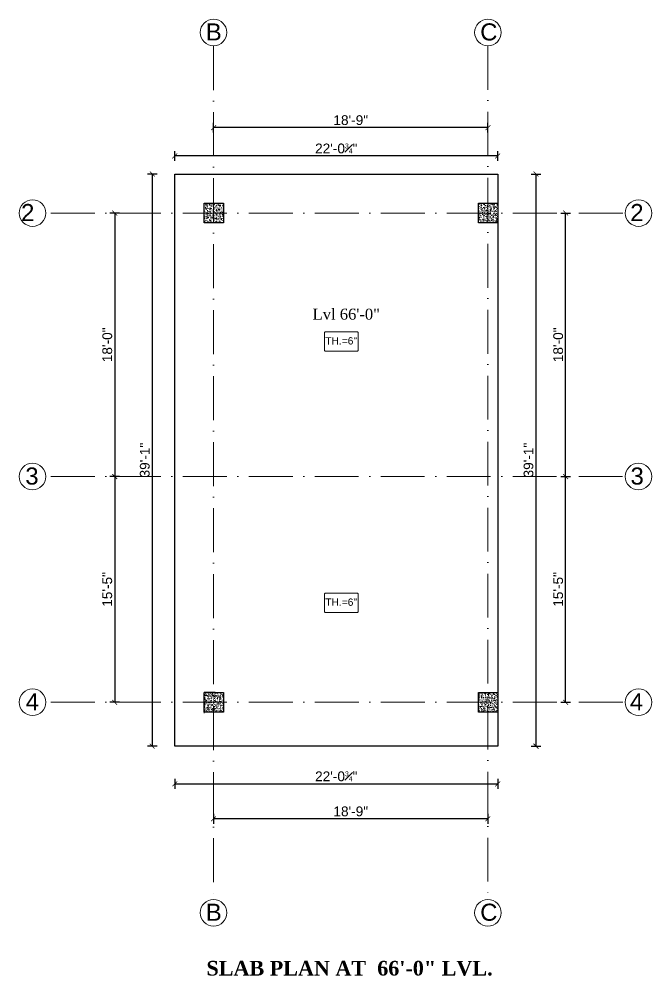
# Model space of a CAD drawing. Header units: inches. Extents: x 10755 to 33653, y -10992 to 10708.
# Drawn here: x 18009 to 18528, y 3954 to 4738 of the extents above; entities that cross this region are included whole.
import ezdxf

# ---------------------------------------------------------------- set-up
doc = ezdxf.new("R2010")
doc.units = ezdxf.units.IN
doc.header["$MEASUREMENT"] = 0
doc.linetypes.add('ACAD_ISO03W100', pattern=[30, 12, -18])
doc.linetypes.add('ACAD_ISO10W100', pattern=[18, 12, -3, 0, -3])
for name, color, linetype, lineweight in [('centerline', 9, 'ACAD_ISO10W100', 5), ('col', 1, 'Continuous', 30), ('dimension center - 8', 134, 'Continuous', 13), ('dimension element- 8', 5, 'Continuous', 13), ('DIMINSION', 5, 'Continuous', 15), ('hatch- rcc', 252, 'Continuous', 5), ('hatch1', 9, 'Continuous', 5), ('hidden', 52, 'ACAD_ISO03W100', 13), ('rcc slab', 14, 'Continuous', 30), ('Text', 150, 'Continuous', 18), ('text-1-8', 6, 'Continuous', 13), ('wall', 1, 'Continuous', 35)]:
    doc.layers.add(name, color=color, linetype=linetype, lineweight=lineweight)
doc.layers.add('T-TEXT', color=230, linetype='Continuous')
doc.layers.get('DIMINSION').off()
doc.styles.get("Standard").update_dxf_attribs({"font": 'arial.ttf'})
doc.styles.add('suren', font='times.ttf', dxfattribs={"height": 4})
doc.styles.add('Times New Roman', font='times.ttf')
doc.styles.add('titles', font='verdana.ttf')
doc.dimstyles.new('S8', dxfattribs={"dimscale": 8, "dimtxt": 1, "dimasz": 0.5, "dimexe": 0.5, "dimexo": 0.5, "dimgap": 0.25, "dimtad": 1, "dimzin": 3, "dimdsep": 46, "dimlunit": 4, "dimtxsty": 'Standard', "dimblk": 'ARCHTICK', "dimcen": 0, "dimclrd": 256, "dimclre": 256, "dimclrt": 6, "dimadec": 0, "dimazin": 0, "dimtfac": 0.5, "dimtix": 1, "dimtmove": 1, "dimatfit": 3, "dimfxl": 0.5, "dimfxlon": 1, "dimfrac": 1, "dimtolj": 1, "dimtzin": 0, "dimarcsym": 1})

# ---------------------------------------------------------------- blocks, each defined once
blk = doc.blocks.new('ETERWEWE')
at = {"layer": 'hatch- rcc', "linetype": 'Continuous', "ltscale": 30}
h = blk.add_hatch(dxfattribs=at)
h.set_pattern_fill('AR-CONC', color=256, scale=0.5, style=0)
h.set_pattern_definition([(50, (0, 0), (3.586300913, -0.313760675), [0.375, -4.125]), (355, (0, 0), (-0.69375667, 3.76096067), [0.3, -3.3]), (100.4514445, (0.299, -0.026), (2.89254423, 3.447199955), [0.31870096, -3.50571056]), (46.1842, (0, 1), (5.33620665, -0.8275964), [0.5625, -6.1875]), (96.6356355, (0.4447, 0.931), (4.67330973, 4.870593), [0.47805171, -5.2585688]), (351.184164, (0, 1), (4.67330973, 4.870593), [0.45, -4.95]), (21, (0.5, 0.75), (2.98453526, -2.013094453), [0.375, -4.125]), (326, (0.5, 0.75), (1.21657666, 3.625750225), [0.3, -3.3]), (71.4514447, (0.7487, 0.5822), (4.20111188, 1.612655764), [0.31870095, -3.50571056]), (37.5, (0, 0), (0.060799277, 1.664469269), [0, -3.26, 0, -3.35, 0, -3.3125]), (7.5, (0, 0), (1.315347687, 1.97205856), [0, -1.91, 0, -3.185, 0, -1.2625]), (327.5, (-1.115, 0), (2.669112181, -0.112774359), [0, -1.25, 0, -3.9, 0, -5.175]), (317.5, (-1.615, 0), (2.915930847, 0.50052491), [0, -1.625, 0, -2.59, 0, -3.675])])
h.paths.add_polyline_path([(159423.23, -3794.58), (159439.23, -3794.58), (159439.23, -3778.58), (159423.23, -3778.58)])
at = {"layer": 'col', "linetype": 'Continuous', "ltscale": 30}
blk.add_lwpolyline([(159423.23, -3794.58), (159423.23, -3778.58), (159439.23, -3778.58), (159439.23, -3794.58), (159423.23, -3794.58)], dxfattribs=at)
blk = doc.blocks.new('_ArchTick')
at = {"color": 0, "const_width": 0.15}
blk.add_lwpolyline([(-0.5, -0.5), (0.5, 0.5)], dxfattribs=at)
blk = doc.blocks.new('*D1493')
at = {"layer": 'Defpoints', "color": 0, "transparency": 16777216}
for p in [(18401.48, 4611.28), (18401.48, 4142.28), (18432.86, 4142.28)]:
    blk.add_point(p, dxfattribs=at)
at = {"layer": 'dimension element- 8', "lineweight": -2, "transparency": 16777216}
for p, q in [((18428.86, 4611.28), (18436.86, 4611.28)), ((18432.86, 4611.28), (18432.86, 4142.28)), ((18428.86, 4142.28), (18436.86, 4142.28))]:
    blk.add_line(p, q, dxfattribs=at)
at = {"layer": 'dimension element- 8', "lineweight": -2, "transparency": 16777216, "xscale": 4, "yscale": 4, "zscale": 4}
for p, rotation in [((18432.86, 4611.28), 90), ((18432.86, 4142.28), 270)]:
    blk.add_blockref('_ArchTick', p, dxfattribs=dict(at, rotation=rotation))
at = {"layer": 'dimension element- 8', "color": 6, "transparency": 16777216, "insert": (18426.77, 4376.78), "char_height": 8, "attachment_point": 5, "rotation": 90}
blk.add_mtext('\\A1;39\'-1"', dxfattribs=at)
blk = doc.blocks.new('*D1494')
at = {"layer": 'Defpoints', "color": 0, "transparency": 16777216}
for p in [(18136.72, 4626.08), (18136.72, 4611.28), (18401.48, 4611.28)]:
    blk.add_point(p, dxfattribs=at)
at = {"layer": 'dimension element- 8', "lineweight": -2, "transparency": 16777216}
for p, q in [((18136.72, 4622.08), (18136.72, 4630.08)), ((18401.48, 4622.08), (18401.48, 4630.08)), ((18401.48, 4626.08), (18136.72, 4626.08))]:
    blk.add_line(p, q, dxfattribs=at)
at = {"layer": 'dimension element- 8', "lineweight": -2, "transparency": 16777216, "xscale": 4, "yscale": 4, "zscale": 4, "rotation": 180}
blk.add_blockref('_ArchTick', (18136.72, 4626.08), dxfattribs=at)
at = {"layer": 'dimension element- 8', "lineweight": -2, "transparency": 16777216, "xscale": 4, "yscale": 4, "zscale": 4}
blk.add_blockref('_ArchTick', (18401.48, 4626.08), dxfattribs=at)
at = {"layer": 'dimension element- 8', "color": 6, "transparency": 16777216, "insert": (18269.1, 4632.19), "char_height": 8, "attachment_point": 5}
blk.add_mtext('\\A1;22\'-0{\\H0.500000x;\\S3#4;}"', dxfattribs=at)
blk = doc.blocks.new('*D1495')
at = {"layer": 'Defpoints', "color": 0, "transparency": 16777216}
for p in [(18136.72, 4611.28), (18118.22, 4142.28), (18136.72, 4142.28)]:
    blk.add_point(p, dxfattribs=at)
at = {"layer": 'dimension element- 8', "lineweight": -2, "transparency": 16777216}
for p, q in [((18122.22, 4611.28), (18114.22, 4611.28)), ((18118.22, 4611.28), (18118.22, 4142.28)), ((18122.22, 4142.28), (18114.22, 4142.28))]:
    blk.add_line(p, q, dxfattribs=at)
at = {"layer": 'dimension element- 8', "lineweight": -2, "transparency": 16777216, "xscale": 4, "yscale": 4, "zscale": 4}
for p, rotation in [((18118.22, 4611.28), 90), ((18118.22, 4142.28), 270)]:
    blk.add_blockref('_ArchTick', p, dxfattribs=dict(at, rotation=rotation))
at = {"layer": 'dimension element- 8', "color": 6, "transparency": 16777216, "insert": (18112.14, 4376.78), "char_height": 8, "attachment_point": 5, "rotation": 90}
blk.add_mtext('\\A1;39\'-1"', dxfattribs=at)
blk = doc.blocks.new('*D1496')
at = {"layer": 'Defpoints', "color": 0, "transparency": 16777216}
for p in [(18136.72, 4142.28), (18401.48, 4142.28), (18401.48, 4111.4)]:
    blk.add_point(p, dxfattribs=at)
at = {"layer": 'dimension element- 8', "lineweight": -2, "transparency": 16777216}
for p, q in [((18136.72, 4115.4), (18136.72, 4107.4)), ((18136.72, 4111.4), (18401.48, 4111.4)), ((18401.48, 4115.4), (18401.48, 4107.4))]:
    blk.add_line(p, q, dxfattribs=at)
at = {"layer": 'dimension element- 8', "lineweight": -2, "transparency": 16777216, "xscale": 4, "yscale": 4, "zscale": 4, "rotation": 180}
blk.add_blockref('_ArchTick', (18136.72, 4111.4), dxfattribs=at)
at = {"layer": 'dimension element- 8', "lineweight": -2, "transparency": 16777216, "xscale": 4, "yscale": 4, "zscale": 4}
blk.add_blockref('_ArchTick', (18401.48, 4111.4), dxfattribs=at)
at = {"layer": 'dimension element- 8', "color": 6, "transparency": 16777216, "insert": (18269.1, 4117.51), "char_height": 8, "attachment_point": 5}
blk.add_mtext('\\A1;22\'-0{\\H0.500000x;\\S3#4;}"', dxfattribs=at)
blk = doc.blocks.new('*D1796')
at = {"layer": 'Defpoints', "color": 0, "transparency": 16777216}
for p in [(18168.53, 4142.28), (18393.48, 4142.28), (18168.53, 4082.7)]:
    blk.add_point(p, dxfattribs=at)
at = {"layer": 'dimension center - 8', "lineweight": -2, "transparency": 16777216}
for p, q in [((18168.53, 4086.7), (18168.53, 4078.7)), ((18393.48, 4086.7), (18393.48, 4078.7)), ((18393.48, 4082.7), (18168.53, 4082.7))]:
    blk.add_line(p, q, dxfattribs=at)
at = {"layer": 'dimension center - 8', "lineweight": -2, "transparency": 16777216, "xscale": 4, "yscale": 4, "zscale": 4, "rotation": 180}
blk.add_blockref('_ArchTick', (18168.53, 4082.7), dxfattribs=at)
at = {"layer": 'dimension center - 8', "lineweight": -2, "transparency": 16777216, "xscale": 4, "yscale": 4, "zscale": 4}
blk.add_blockref('_ArchTick', (18393.48, 4082.7), dxfattribs=at)
at = {"layer": 'dimension center - 8', "color": 6, "transparency": 16777216, "insert": (18281, 4088.79), "char_height": 8, "attachment_point": 5}
blk.add_mtext('\\A1;18\'-9"', dxfattribs=at)
blk = doc.blocks.new('*D1797')
at = {"layer": 'Defpoints', "color": 0, "transparency": 16777216}
for p in [(18414.33, 4363.27), (18457.17, 4363.27), (18414.33, 4178.27)]:
    blk.add_point(p, dxfattribs=at)
at = {"layer": 'dimension center - 8', "lineweight": -2, "transparency": 16777216}
for p, q in [((18453.17, 4363.27), (18461.17, 4363.27)), ((18457.17, 4178.27), (18457.17, 4363.27)), ((18453.17, 4178.27), (18461.17, 4178.27))]:
    blk.add_line(p, q, dxfattribs=at)
at = {"layer": 'dimension center - 8', "lineweight": -2, "transparency": 16777216, "xscale": 4, "yscale": 4, "zscale": 4}
for p, rotation in [((18457.17, 4363.27), 90), ((18457.17, 4178.27), 270)]:
    blk.add_blockref('_ArchTick', p, dxfattribs=dict(at, rotation=rotation))
at = {"layer": 'dimension center - 8', "color": 6, "transparency": 16777216, "insert": (18451.09, 4270.77), "char_height": 8, "attachment_point": 5, "rotation": 90}
blk.add_mtext('\\A1;15\'-5"', dxfattribs=at)
blk = doc.blocks.new('*D1798')
at = {"layer": 'Defpoints', "color": 0, "transparency": 16777216}
for p in [(18416.44, 4579.27), (18457.17, 4579.27), (18414.33, 4363.27)]:
    blk.add_point(p, dxfattribs=at)
at = {"layer": 'dimension center - 8', "lineweight": -2, "transparency": 16777216}
for p, q in [((18453.17, 4579.27), (18461.17, 4579.27)), ((18457.17, 4363.27), (18457.17, 4579.27)), ((18453.17, 4363.27), (18461.17, 4363.27))]:
    blk.add_line(p, q, dxfattribs=at)
at = {"layer": 'dimension center - 8', "lineweight": -2, "transparency": 16777216, "xscale": 4, "yscale": 4, "zscale": 4}
for p, rotation in [((18457.17, 4579.27), 90), ((18457.17, 4363.27), 270)]:
    blk.add_blockref('_ArchTick', p, dxfattribs=dict(at, rotation=rotation))
at = {"layer": 'dimension center - 8', "color": 6, "transparency": 16777216, "insert": (18451.09, 4471.27), "char_height": 8, "attachment_point": 5, "rotation": 90}
blk.add_mtext('\\A1;18\'-0"', dxfattribs=at)
blk = doc.blocks.new('*D1799')
at = {"layer": 'Defpoints', "color": 0, "transparency": 16777216}
for p in [(18168.53, 4649.32), (18168.53, 4611.28), (18393.48, 4611.28)]:
    blk.add_point(p, dxfattribs=at)
at = {"layer": 'dimension center - 8', "lineweight": -2, "transparency": 16777216}
for p, q in [((18168.53, 4645.32), (18168.53, 4653.32)), ((18393.48, 4645.32), (18393.48, 4653.32)), ((18393.48, 4649.32), (18168.53, 4649.32))]:
    blk.add_line(p, q, dxfattribs=at)
at = {"layer": 'dimension center - 8', "lineweight": -2, "transparency": 16777216, "xscale": 4, "yscale": 4, "zscale": 4, "rotation": 180}
blk.add_blockref('_ArchTick', (18168.53, 4649.32), dxfattribs=at)
at = {"layer": 'dimension center - 8', "lineweight": -2, "transparency": 16777216, "xscale": 4, "yscale": 4, "zscale": 4}
blk.add_blockref('_ArchTick', (18393.48, 4649.32), dxfattribs=at)
at = {"layer": 'dimension center - 8', "color": 6, "transparency": 16777216, "insert": (18281, 4655.4), "char_height": 8, "attachment_point": 5}
blk.add_mtext('\\A1;18\'-9"', dxfattribs=at)
blk = doc.blocks.new('*D1800')
at = {"layer": 'Defpoints', "color": 0, "transparency": 16777216}
for p in [(18136.72, 4579.27), (18087.48, 4363.27), (18136.72, 4363.27)]:
    blk.add_point(p, dxfattribs=at)
at = {"layer": 'dimension center - 8', "lineweight": -2, "transparency": 16777216}
for p, q in [((18091.48, 4579.27), (18083.48, 4579.27)), ((18087.48, 4579.27), (18087.48, 4363.27)), ((18091.48, 4363.27), (18083.48, 4363.27))]:
    blk.add_line(p, q, dxfattribs=at)
at = {"layer": 'dimension center - 8', "lineweight": -2, "transparency": 16777216, "xscale": 4, "yscale": 4, "zscale": 4}
for p, rotation in [((18087.48, 4579.27), 90), ((18087.48, 4363.27), 270)]:
    blk.add_blockref('_ArchTick', p, dxfattribs=dict(at, rotation=rotation))
at = {"layer": 'dimension center - 8', "color": 6, "transparency": 16777216, "insert": (18081.4, 4471.27), "char_height": 8, "attachment_point": 5, "rotation": 90}
blk.add_mtext('\\A1;18\'-0"', dxfattribs=at)
blk = doc.blocks.new('*D1801')
at = {"layer": 'Defpoints', "color": 0, "transparency": 16777216}
for p in [(18136.72, 4363.27), (18087.48, 4178.27), (18136.72, 4178.27)]:
    blk.add_point(p, dxfattribs=at)
at = {"layer": 'dimension center - 8', "lineweight": -2, "transparency": 16777216}
for p, q in [((18091.48, 4363.27), (18083.48, 4363.27)), ((18087.48, 4363.27), (18087.48, 4178.27)), ((18091.48, 4178.27), (18083.48, 4178.27))]:
    blk.add_line(p, q, dxfattribs=at)
at = {"layer": 'dimension center - 8', "lineweight": -2, "transparency": 16777216, "xscale": 4, "yscale": 4, "zscale": 4}
for p, rotation in [((18087.48, 4363.27), 90), ((18087.48, 4178.27), 270)]:
    blk.add_blockref('_ArchTick', p, dxfattribs=dict(at, rotation=rotation))
at = {"layer": 'dimension center - 8', "color": 6, "transparency": 16777216, "insert": (18081.4, 4270.77), "char_height": 8, "attachment_point": 5, "rotation": 90}
blk.add_mtext('\\A1;15\'-5"', dxfattribs=at)

msp = doc.modelspace()

# ---------------------------------------------------------------- linework, layer by layer
at = {"layer": 'centerline', "ltscale": 3}
for p, q in [((18168.531, 4716.103), (18168.531, 4016.633)), ((18393.478, 4716.42), (18393.478, 4016.633)), ((18503.989, 4579.274), (18031.041, 4579.274)), ((18503.875, 4363.274), (18030.927, 4363.274)), ((18503.989, 4178.274), (18031.041, 4178.274))]:
    msp.add_line(p, q, dxfattribs=at)
at = {"layer": 'centerline', "linetype": 'Continuous'}
for centre in [(18168.531, 4727.332), (18393.478, 4727.332), (18020.129, 4579.274), (18516.959, 4579.274), (18020.015, 4363.274), (18516.845, 4363.274), (18020.129, 4178.274), (18516.959, 4178.274), (18168.531, 4005.721), (18393.478, 4005.721)]:
    msp.add_circle(centre, 10.912, dxfattribs=at)
at = {"layer": 'hatch1', "linetype": 'Continuous', "ltscale": 30}
msp.add_line((18160.716, 4170.276), (18160.716, 4169.276), dxfattribs=at)
at = {"layer": 'hidden', "linetype": 'Continuous'}
for points in [[(18260.422, 4481.951), (18286.143, 4481.951, -0.4142136), (18287.143, 4480.951), (18287.143, 4466.998, -0.4142136), (18286.143, 4465.998), (18260.422, 4465.998, -0.4142136), (18259.422, 4466.998), (18259.422, 4480.951, -0.4142136)], [(18260.422, 4267.768), (18286.143, 4267.768, -0.4142136), (18287.143, 4266.768), (18287.143, 4252.815, -0.4142136), (18286.143, 4251.815), (18260.422, 4251.815, -0.4142136), (18259.422, 4252.815), (18259.422, 4266.768, -0.4142136)]]:
    msp.add_lwpolyline(points, format="xyb", close=True, dxfattribs=at)
at = {"layer": 'rcc slab'}
msp.add_lwpolyline([(18136.716, 4611.276), (18401.478, 4611.276), (18401.478, 4142.276), (18136.716, 4142.276)], close=True, dxfattribs=at)
at = {"layer": 'wall', "linetype": 'Continuous', "ltscale": 30}
msp.add_line((18169.716, 4186.276), (18160.716, 4186.276), dxfattribs=at)

# ---------------------------------------------------------------- block references
at = {"layer": 'DIMINSION', "linetype": 'Continuous'}
for p in [(-141262.515, 8365.858), (-141037.568, 8365.858), (-141262.515, 7964.858), (-141037.568, 7964.858)]:
    msp.add_blockref('ETERWEWE', p, dxfattribs=at)

# ---------------------------------------------------------------- texts
at = {"layer": 'T-TEXT', "ltscale": 100, "char_height": 14, "width": 12.94397, "style": 'suren'}
for s, insert, attachment_point in [('{\\fArial|b0|i0|c0|p34;B}', (18162.172, 4734.77), 1), ('{\\fArial|b0|i0|c0|p34;C}', (18387.12, 4734.77), 1), ('{\\fArial|b0|i0|c0|p34;2}', (18021.615, 4586.712), 3), ('{\\fArial|b0|i0|c0|p34;2}', (18521.056, 4586.712), 3), ('{\\fArial|b0|i0|c0|p34;3}', (18025.058, 4370.712), 3), ('{\\fArial|b0|i0|c0|p34;3}', (18521.251, 4370.712), 3), ('{\\fArial|b0|i0|c0|p34;4}', (18025.373, 4185.712), 3), ('{\\fArial|b0|i0|c0|p34;4}', (18520.727, 4185.712), 3), ('{\\fArial|b0|i0|c0|p34;B}', (18162.172, 4013.159), 1), ('{\\fArial|b0|i0|c0|p34;C}', (18387.12, 4013.159), 1)]:
    msp.add_mtext(s, dxfattribs=dict(at, insert=insert, attachment_point=attachment_point))
at = {"layer": 'Text', "char_height": 6, "width": 11.82801, "attachment_point": 8}
for insert in [(18273.112, 4471.449), (18273.112, 4257.267)]:
    msp.add_mtext('\\A1;TH.=6"', dxfattribs=dict(at, insert=insert))
at = {"layer": 'text-1-8', "insert": (18249.714, 4491.776), "char_height": 9, "width": 312.13211, "attachment_point": 7, "style": 'titles'}
msp.add_mtext('{\\fTimes New Roman|b0|i0|c0|p18;Lvl 66\'-0"}', dxfattribs=at)
at = {"layer": 'text-1-8', "insert": (18448.195, 3966.27), "char_height": 12, "width": 290.03879, "attachment_point": 3, "line_spacing_factor": 0.938532, "style": 'Times New Roman'}
msp.add_mtext('\\pxql;{\\fTimes New Roman|b1|i0|c0|p18; SLAB PLAN AT  66\'-0" LVL.}', dxfattribs=at)

# ---------------------------------------------------------------- dimensions: what is measured, and where the dimension line sits
at = {"layer": 'dimension center - 8'}
for base, p1, p2, picture, middle in [((18168.531, 4649.319), (18393.478, 4611.276), (18168.531, 4611.276), '*D1799', (18281.004, 4655.404)), ((18168.531, 4082.702), (18393.478, 4142.276), (18168.531, 4142.276), '*D1796', (18281.004, 4088.787))]:
    dim = msp.add_linear_dim(base=base, p1=p1, p2=p2, dimstyle='S8', dxfattribs=at)
    dim.commit()
    dim.dimension.update_dxf_attribs({"geometry": picture, "text_midpoint": middle})
for base, p1, p2, picture, middle in [((18087.483, 4363.274), (18136.716, 4579.274), (18136.716, 4363.274), '*D1800', (18081.398, 4471.274)), ((18457.171, 4579.274), (18414.334, 4363.274), (18416.44, 4579.274), '*D1798', (18451.086, 4471.274)), ((18087.483, 4178.274), (18136.716, 4363.274), (18136.716, 4178.274), '*D1801', (18081.398, 4270.774)), ((18457.171, 4363.274), (18414.334, 4178.274), (18414.334, 4363.274), '*D1797', (18451.086, 4270.774))]:
    dim = msp.add_linear_dim(base=base, p1=p1, p2=p2, angle=90, dimstyle='S8', dxfattribs=at)
    dim.commit()
    dim.dimension.update_dxf_attribs({"geometry": picture, "text_midpoint": middle})
at = {"layer": 'dimension element- 8'}
for base, p1, p2, picture, middle in [((18136.716, 4626.077), (18401.478, 4611.276), (18136.716, 4611.276), '*D1494', (18269.097, 4632.189)), ((18401.478, 4111.402), (18136.716, 4142.276), (18401.478, 4142.276), '*D1496', (18269.097, 4117.514))]:
    dim = msp.add_linear_dim(base=base, p1=p1, p2=p2, dimstyle='S8', dxfattribs=at)
    dim.commit()
    dim.dimension.update_dxf_attribs({"geometry": picture, "text_midpoint": middle})
for base, p1, p2, picture, middle in [((18118.225, 4142.276), (18136.716, 4611.276), (18136.716, 4142.276), '*D1495', (18112.137, 4376.776)), ((18432.86, 4142.276), (18401.478, 4611.276), (18401.478, 4142.276), '*D1493', (18426.773, 4376.776))]:
    dim = msp.add_linear_dim(base=base, p1=p1, p2=p2, angle=90, dimstyle='S8', dxfattribs=at)
    dim.commit()
    dim.dimension.update_dxf_attribs({"geometry": picture, "text_midpoint": middle})

doc.saveas('drawing.dxf')
